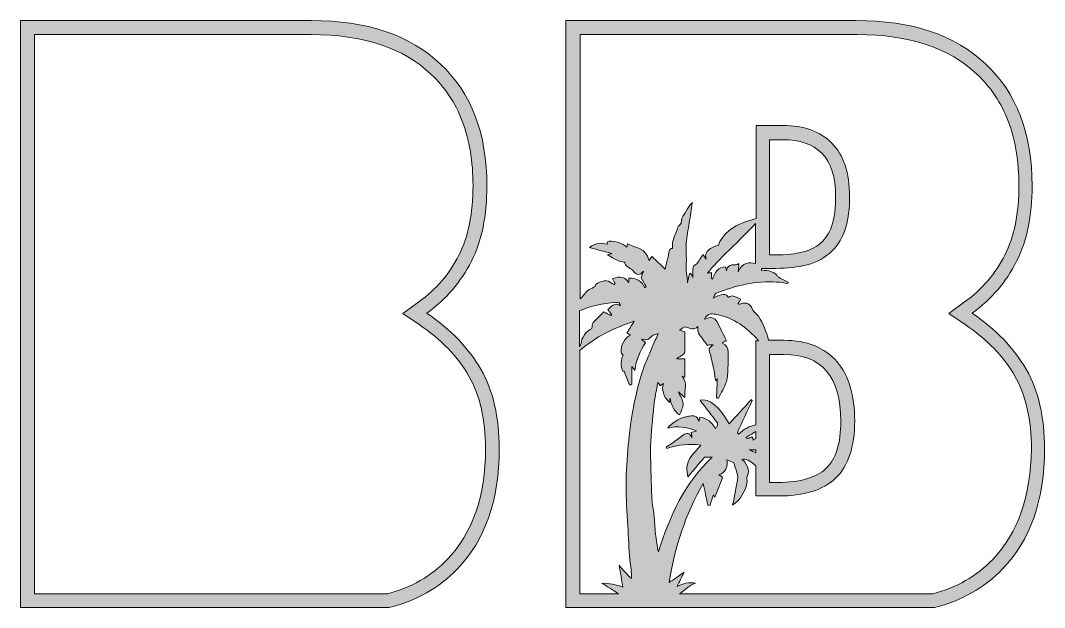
# Model space of a CAD drawing. Header units: millimetres. Extents: x 38 to 746, y 15 to 302.
# Drawn here: x 38.2 to 259.9, y 175.2 to 302.2 of the extents above; entities that cross this region are included whole.
import ezdxf

# ---------------------------------------------------------------- set-up
doc = ezdxf.new("R2010")
doc.units = ezdxf.units.MM
doc.header["$MEASUREMENT"] = 0
doc.layers.add('Layer 1', color=7, linetype='Continuous')

# ---------------------------------------------------------------- blocks, each defined once
blk = doc.blocks.new('block 12')
at = {"layer": 'Layer 1'}
h = blk.add_hatch(color=1, dxfattribs=at)
h.dxf.hatch_style = 2
edge = h.paths.add_edge_path()
edge.add_spline(control_points=[(255.94, 226.7), (253.29, 231.32), (249.38, 235.34), (244.26, 238.83), (248.43, 241.86), (251.64, 245.6), (253.89, 250.05), (256.15, 254.49), (257.25, 259.93), (257.25, 266.38), (257.25, 277.67), (253.89, 286.49), (247.19, 292.73), (240.56, 299.01), (231.25, 302.15), (219.18, 302.15), (219.18, 302.15), (156.28, 302.15), (156.28, 302.15), (156.28, 302.15), (156.28, 175.15), (156.28, 175.15), (156.28, 175.15), (236.11, 175.15), (236.11, 175.15), (241.9, 176.57), (246.84, 179.35), (250.86, 183.52), (256.89, 189.79), (259.93, 198.44), (259.93, 209.44), (259.93, 216.32), (258.62, 222.07), (255.94, 226.7)], knot_values=[0, 0, 0, 0, 1, 1, 1, 2, 2, 2, 3, 3, 3, 4, 4, 4, 5, 5, 5, 6, 6, 6, 7, 7, 7, 8, 8, 8, 9, 9, 9, 10, 10, 10, 11, 11, 11, 11], degree=3, periodic=1)
edge = h.paths.add_edge_path()
edge.add_spline(control_points=[(159.28, 239.32), (161.71, 240.49), (164.32, 240.95), (167.04, 241.12), (167.92, 241.16), (167.92, 241.16), (168.13, 240.42), (167.32, 241.05), (166.55, 240.81), (165.42, 239.61), (165.7, 239.22), (165.95, 238.83), (166.23, 238.44), (166.16, 238.41), (166.12, 238.34), (166.05, 238.3), (165.56, 238.58), (165.06, 238.87), (164.54, 239.15), (163.76, 238.34), (162.95, 237.6), (162.24, 236.78), (162, 236.5), (162.03, 235.97), (161.89, 235.44), (160.97, 235.34), (159.42, 233.08), (159.7, 232.48), (159.53, 232.13), (159.38, 231.85), (159.24, 231.53), (159.24, 231.53), (159.24, 239.32), (159.24, 239.32), (159.24, 239.32), (159.28, 239.32), (159.28, 239.32), (159.28, 239.32), (159.28, 239.32), (159.28, 239.32)], knot_values=[0, 0, 0, 0, 1, 1, 1, 2, 2, 2, 3, 3, 3, 4, 4, 4, 5, 5, 5, 6, 6, 6, 7, 7, 7, 8, 8, 8, 9, 9, 9, 10, 10, 10, 11, 11, 11, 12, 12, 12, 13, 13, 13, 13], degree=3, periodic=1)
edge = h.paths.add_edge_path()
edge.add_spline(control_points=[(159.28, 230.72), (162.77, 233.75), (166.72, 235.62), (171.1, 237.07), (170.5, 236.11), (170, 235.34), (169.51, 234.6), (169.79, 234.42), (170, 234.28), (170.32, 234.1), (169.02, 233.57), (168.13, 231.88), (168.27, 230.22), (168.27, 230.08), (168.59, 229.94), (168.73, 229.8), (168.17, 229.06), (168.13, 227.15), (168.66, 226.27), (168.7, 226.2), (168.87, 226.27), (168.91, 226.27), (169.3, 225.25), (169.69, 224.26), (170.07, 223.31), (170.25, 223.34), (170.43, 223.38), (170.6, 223.41), (170.6, 223.41), (170.6, 227.33), (170.6, 227.33), (170.71, 227.15), (170.89, 226.94), (171.24, 226.45), (171.49, 228.85), (172.51, 230.65), (173.53, 232.45), (173.18, 232.76), (172.9, 233.01), (172.65, 233.22), (173.57, 232.9), (174.27, 233.08), (174.94, 233.89), (175.22, 234.24), (175.86, 234.24), (176.32, 234.42), (175.86, 233.43), (175.44, 232.59), (175.08, 231.67), (174.27, 229.66), (173.32, 227.72), (172.68, 225.64), (171.87, 222.96), (171.24, 220.17), (170.71, 217.38), (170.29, 215.09), (170.04, 212.72), (169.83, 210.36), (169.58, 207.5), (169.37, 204.61), (169.33, 201.75), (169.33, 198.79), (169.54, 195.79), (169.72, 192.83), (169.86, 190.36), (169.93, 187.89), (170.18, 185.46), (170.32, 184.08), (170.57, 182.74), (170.53, 181.4), (169.58, 182.32), (168.66, 183.27), (167.85, 184.29), (168.13, 182.7), (168.38, 181.12), (168.66, 179.53), (167.25, 180.16), (165.66, 180.45), (164.11, 180.38), (165.35, 179.7), (166.55, 178.93), (167.68, 178.12), (167.68, 178.12), (159.31, 178.12), (159.31, 178.12), (159.31, 178.12), (159.31, 230.72), (159.31, 230.72), (159.31, 230.72), (159.28, 230.72), (159.28, 230.72)], knot_values=[0, 0, 0, 0, 1, 1, 1, 2, 2, 2, 3, 3, 3, 4, 4, 4, 5, 5, 5, 6, 6, 6, 7, 7, 7, 8, 8, 8, 9, 9, 9, 10, 10, 10, 11, 11, 11, 12, 12, 12, 13, 13, 13, 14, 14, 14, 15, 15, 15, 16, 16, 16, 17, 17, 17, 18, 18, 18, 19, 19, 19, 20, 20, 20, 21, 21, 21, 22, 22, 22, 23, 23, 23, 24, 24, 24, 25, 25, 25, 26, 26, 26, 27, 27, 27, 28, 28, 28, 29, 29, 29, 30, 30, 30, 30], degree=3, periodic=1)
edge = h.paths.add_edge_path()
edge.add_spline(control_points=[(178.75, 219.53), (178.79, 219.85), (178.82, 220.17), (178.86, 220.45), (179.18, 219), (179.6, 217.63), (180.94, 216.82), (181.22, 217.66), (181.72, 218.48), (181.68, 219.25), (181.65, 220.06), (181.08, 220.87), (180.69, 221.79), (181.15, 221.37), (181.54, 221.05), (182.03, 220.59), (181.93, 222.25), (182.74, 223.77), (181.47, 225.18), (181.79, 225.07), (181.96, 225.04), (182.07, 225), (182.07, 225), (182.07, 228.99), (182.07, 228.99), (182.07, 228.99), (180.34, 228.99), (180.34, 228.99), (180.73, 229.34), (181.15, 229.52), (181.54, 229.76), (181.75, 229.91), (182, 230.19), (182.03, 230.43), (182.07, 231.88), (182.07, 233.33), (182.07, 234.81), (181.79, 234.91), (181.47, 235.02), (180.94, 235.16), (181.47, 235.48), (181.89, 235.94), (182.17, 235.87), (183.13, 235.59), (184.04, 235.06), (184.89, 235.94), (184.93, 235.37), (184.82, 234.81), (185.03, 234.49), (185.6, 233.61), (186.27, 232.8), (186.94, 231.85), (187.04, 231.88), (187.22, 231.95), (187.43, 231.95), (187.64, 231.99), (187.82, 231.95), (188.17, 231.95), (187.15, 231.18), (187.22, 231.18), (187.54, 230.05), (187.89, 228.81), (188.14, 227.54), (188.42, 226.27), (188.56, 225.64), (188.63, 224.97), (188.74, 224.19), (188.98, 224.51), (189.16, 224.68), (189.12, 224.65), (189.05, 223.38), (188.98, 221.97), (188.91, 220.52), (189.05, 220.49), (189.19, 220.45), (189.34, 220.42), (189.94, 221.61), (190.61, 222.78), (191.06, 224.01), (191.42, 224.97), (191.31, 226.13), (191.38, 227.12), (191.49, 228.25), (191.49, 229.31), (191.45, 230.43), (191.42, 231.32), (191.06, 231.95), (190.29, 232.27), (190.25, 232.27), (190.29, 232.37), (190.25, 232.52), (190.46, 232.62), (190.68, 232.69), (191.1, 232.87), (190.36, 234.32), (189.69, 235.69), (188.98, 237.03), (188.6, 237.84), (187.92, 237.95), (187.18, 237.81), (186.94, 237.77), (186.69, 237.67), (186.34, 237.56), (187.04, 239.01), (188.07, 238.72), (189.16, 238.51), (192.65, 237.81), (195.54, 235.73), (198.01, 232.87), (198.01, 232.87), (197.41, 232.87), (197.41, 232.87), (197.41, 232.87), (197.41, 229.87), (197.41, 229.87), (197.41, 229.87), (197.41, 214.67), (197.41, 214.67), (196.04, 214.42), (194.8, 213.78), (193.67, 212.65), (193.6, 212.8), (193.5, 212.9), (193.43, 213.04), (194.49, 215.34), (195.58, 217.63), (196.64, 219.92), (196.57, 219.99), (196.53, 220.06), (196.46, 220.13), (194.84, 218.37), (193.25, 216.64), (191.63, 214.91), (189.69, 218.55), (187.25, 220.49), (185.38, 219.99), (186.62, 218.37), (187.85, 216.71), (189.12, 215.09), (189.12, 214.91), (189.12, 214.63), (189.05, 214.42), (188.98, 214.21), (188.77, 214.07), (188.63, 213.85), (188.07, 215.23), (186.76, 216.18), (185.28, 216.32), (185.24, 216.11), (185.21, 215.94), (185.1, 215.37), (184.68, 216.78), (183.9, 216.68), (183.13, 216.57), (182.84, 216.53), (182.53, 216.46), (182.25, 216.39), (180.9, 216.11), (178.89, 214.88), (178.36, 213.96), (180.45, 214.49), (182.42, 214.28), (184.57, 213.36), (184.08, 213.22), (183.76, 213.15), (183.44, 213.04), (183.48, 212.76), (183.52, 212.55), (183.59, 211.95), (183.02, 213.11), (182.39, 212.9), (181.79, 212.51), (181.36, 212.27), (181.01, 211.91), (180.62, 211.63), (179.78, 211.03), (178.89, 210.43), (178.01, 209.83), (178.05, 209.73), (178.12, 209.66), (178.15, 209.55), (180.59, 210.36), (183.06, 210.68), (185.53, 210.29), (184.68, 209.3), (183.8, 208.42), (183.13, 207.36), (182.35, 206.13), (182.42, 204.72), (182.7, 203.41), (183.94, 204.86), (185.1, 206.23), (186.3, 207.65), (186.3, 207.65), (188, 207.65), (188, 207.65), (182, 202.18), (178.82, 194.95), (176.35, 187.22), (176.07, 188.49), (175.86, 189.76), (175.72, 191.03), (175.58, 192.44), (175.51, 193.85), (175.37, 195.26), (175.26, 196.39), (175.01, 197.52), (174.94, 198.65), (174.84, 200.62), (174.8, 202.64), (174.73, 204.61), (174.7, 206.41), (174.59, 208.21), (174.66, 210.01), (174.8, 212.94), (175.05, 215.9), (175.37, 218.83), (175.54, 220.45), (175.9, 222.07), (176.21, 223.87), (176.46, 223.52), (176.6, 223.34), (176.71, 223.13), (176.92, 223.27), (177.13, 223.41), (177.45, 223.63), (176.95, 222.29), (177.41, 220.84), (178.75, 219.53)], knot_values=[0, 0, 0, 0, 1, 1, 1, 2, 2, 2, 3, 3, 3, 4, 4, 4, 5, 5, 5, 6, 6, 6, 7, 7, 7, 8, 8, 8, 9, 9, 9, 10, 10, 10, 11, 11, 11, 12, 12, 12, 13, 13, 13, 14, 14, 14, 15, 15, 15, 16, 16, 16, 17, 17, 17, 18, 18, 18, 19, 19, 19, 20, 20, 20, 21, 21, 21, 22, 22, 22, 23, 23, 23, 24, 24, 24, 25, 25, 25, 26, 26, 26, 27, 27, 27, 28, 28, 28, 29, 29, 29, 30, 30, 30, 31, 31, 31, 32, 32, 32, 33, 33, 33, 34, 34, 34, 35, 35, 35, 36, 36, 36, 37, 37, 37, 38, 38, 38, 39, 39, 39, 40, 40, 40, 41, 41, 41, 42, 42, 42, 43, 43, 43, 44, 44, 44, 45, 45, 45, 46, 46, 46, 47, 47, 47, 48, 48, 48, 49, 49, 49, 50, 50, 50, 51, 51, 51, 52, 52, 52, 53, 53, 53, 54, 54, 54, 55, 55, 55, 56, 56, 56, 57, 57, 57, 58, 58, 58, 59, 59, 59, 60, 60, 60, 61, 61, 61, 62, 62, 62, 63, 63, 63, 64, 64, 64, 65, 65, 65, 66, 66, 66, 67, 67, 67, 68, 68, 68, 69, 69, 69, 70, 70, 70, 71, 71, 71, 72, 72, 72, 73, 73, 73, 74, 74, 74, 75, 75, 75, 76, 76, 76, 76], degree=3, periodic=1)
edge = h.paths.add_edge_path()
edge.add_spline(control_points=[(191.06, 247.97), (190.96, 248.39), (190.92, 248.64), (190.89, 248.85), (189.27, 248.88), (188.56, 247.65), (188.03, 246.2), (187.96, 246.27), (187.89, 246.34), (187.78, 246.42), (187.82, 246.8), (187.85, 247.23), (187.85, 247.61), (187.64, 247.58), (187.47, 247.58), (186.97, 247.51), (188.88, 249.94), (194.42, 255.06), (197.38, 258.23), (197.38, 258.23), (197.38, 251.42), (197.38, 251.42), (197.38, 251.42), (197.38, 249.59), (197.38, 249.59), (196.04, 249.8), (194.49, 250.01), (193.64, 247.79), (193.67, 248.28), (193.71, 248.81), (193.78, 249.55), (192.83, 248.92), (191.45, 249.94), (191.06, 247.97)], knot_values=[0, 0, 0, 0, 1, 1, 1, 2, 2, 2, 3, 3, 3, 4, 4, 4, 5, 5, 5, 6, 6, 6, 7, 7, 7, 8, 8, 8, 9, 9, 9, 10, 10, 10, 11, 11, 11, 11], degree=3, periodic=1)
edge = h.paths.add_edge_path()
edge.add_spline(control_points=[(196.89, 211.38), (196.71, 212.9), (195.76, 211.14), (195.3, 211.95), (196, 212.37), (196.71, 212.8), (197.41, 213.22), (197.41, 213.22), (197.41, 211.74), (197.41, 211.74), (197.24, 211.67), (197.06, 211.53), (196.89, 211.38)], knot_values=[0, 0, 0, 0, 1, 1, 1, 2, 2, 2, 3, 3, 3, 4, 4, 4, 4], degree=3, periodic=1)
edge = h.paths.add_edge_path()
edge.add_spline(control_points=[(197.41, 209.27), (197.41, 209.27), (197.41, 208.6), (197.41, 208.6), (197.03, 208.81), (196.57, 209.02), (196, 209.3), (196.46, 209.3), (196.96, 209.3), (197.41, 209.27)], knot_values=[0, 0, 0, 0, 1, 1, 1, 2, 2, 2, 3, 3, 3, 3], degree=3, periodic=1)
edge = h.paths.add_edge_path()
edge.add_spline(control_points=[(248.71, 185.56), (245.22, 181.93), (240.84, 179.42), (235.76, 178.12), (235.76, 178.12), (180.9, 178.12), (180.9, 178.12), (182.03, 178.93), (183.09, 179.92), (184.36, 180.45), (183.02, 180.66), (181.57, 180.38), (180.38, 179.7), (180.87, 180.73), (181.4, 181.75), (181.89, 182.77), (180.8, 182.03), (179.74, 181.29), (178.65, 180.55), (179.92, 188.1), (182.1, 195.3), (186.05, 201.97), (186.41, 200.31), (186.73, 198.79), (187.04, 197.27), (187.22, 197.27), (187.36, 197.27), (187.54, 197.27), (187.78, 198.05), (188.03, 198.86), (188.24, 199.53), (188.24, 199.53), (188.38, 199.35), (188.59, 199.04), (189.16, 200.52), (189.69, 201.93), (190.25, 203.38), (189.94, 203.55), (189.69, 203.66), (189.41, 203.84), (190.64, 204.01), (191.66, 205.99), (191.13, 207.12), (191.73, 206.87), (192.33, 206.59), (192.69, 206.45), (193, 205.35), (193.29, 204.43), (193.57, 203.45), (193.22, 201.54), (192.83, 199.46), (192.41, 197.27), (194.2, 198.54), (195.16, 200.24), (195.58, 202.39), (195.69, 202.81), (195.19, 203.09), (195.62, 203.69), (196.25, 204.58), (195.33, 206.76), (194.38, 207.15), (195.12, 207.5), (196.25, 206.94), (197.41, 205.78), (197.41, 205.78), (197.41, 202.28), (197.41, 202.28), (197.41, 202.28), (197.41, 199.28), (197.41, 199.28), (197.41, 199.28), (200.41, 199.28), (200.41, 199.28), (200.41, 199.28), (202.25, 199.28), (202.25, 199.28), (207.89, 199.28), (211.95, 200.55), (214.7, 203.13), (217.45, 205.74), (218.83, 209.9), (218.83, 215.55), (218.83, 221.09), (217.56, 225.35), (215.02, 228.32), (212.37, 231.42), (208.49, 232.97), (203.48, 232.97), (203.48, 232.97), (200.41, 232.97), (200.41, 232.97), (200.41, 232.97), (200.17, 232.97), (200.17, 232.97), (199.74, 234.84), (199, 236.57), (198.01, 238.16), (197.7, 238.65), (197.03, 238.94), (196.81, 239.47), (196.14, 240.95), (195.58, 241.26), (194.2, 240.84), (194.03, 240.77), (193.85, 240.84), (193.5, 240.84), (193.78, 241.26), (193.99, 241.55), (194.2, 241.83), (192.69, 242.68), (192.3, 242.75), (191.42, 242.25), (191.17, 243.17), (189.94, 243.06), (188.21, 242.08), (188.35, 242.46), (188.52, 242.99), (188.81, 243.13), (193.08, 244.83), (197.45, 245.85), (202, 245.57), (202.78, 245.53), (203.59, 245.36), (204.36, 245.25), (204.4, 245.36), (204.4, 245.43), (204.43, 245.53), (203.69, 245.92), (202.95, 246.31), (202.11, 246.77), (202.04, 247.47), (199.85, 248.39), (198.76, 248), (198.68, 248.11), (198.65, 248.32), (198.65, 248.53), (198.65, 248.53), (200.45, 248.53), (200.45, 248.53), (200.45, 248.53), (201.68, 248.53), (201.68, 248.53), (204.36, 248.53), (206.62, 248.78), (208.53, 249.31), (210.68, 249.87), (212.48, 250.86), (213.89, 252.24), (215.3, 253.61), (216.32, 255.38), (216.92, 257.46), (217.45, 259.33), (217.73, 261.51), (217.73, 264.02), (217.73, 269.2), (216.43, 273.12), (213.89, 275.63), (211.35, 278.17), (207.79, 279.44), (203.34, 279.44), (203.34, 279.44), (200.48, 279.44), (200.48, 279.44), (200.48, 279.44), (197.48, 279.44), (197.48, 279.44), (197.48, 279.44), (197.48, 276.44), (197.48, 276.44), (197.48, 276.44), (197.48, 259.29), (197.48, 259.29), (195.16, 258.62), (190.96, 257.67), (189.34, 253.58), (188.74, 253.4), (188.21, 253.12), (187.64, 252.8), (186.8, 252.34), (186.37, 251.67), (186.65, 250.54), (186.48, 250.82), (186.3, 251.11), (185.98, 251.53), (185.53, 250.79), (185.1, 250.19), (184.68, 249.48), (183.44, 249.13), (183.94, 247.79), (183.8, 246.56), (183.59, 246.98), (183.48, 247.23), (183.34, 247.47), (183.23, 247.4), (183.16, 247.37), (183.06, 247.3), (182.92, 246.66), (182.77, 246.06), (182.63, 245.43), (182.63, 246.84), (182.21, 248.18), (182.35, 249.63), (182.49, 251.04), (182.25, 252.52), (182.35, 253.96), (182.46, 255.45), (182.81, 256.89), (183.02, 258.37), (183.23, 259.82), (183.48, 261.3), (183.69, 262.75), (183.09, 262.18), (182.7, 261.55), (182.35, 260.91), (181.96, 260.24), (181.33, 259.5), (181.36, 258.83), (181.4, 257.92), (180.66, 257.88), (180.48, 257.25), (180.27, 256.26), (179.74, 255.38), (179.46, 254.42), (179.32, 253.93), (179.42, 253.36), (179.42, 252.84), (178.36, 252.87), (178.68, 251.64), (178.44, 250.93), (178.15, 250.12), (178.01, 249.24), (177.8, 248.36), (176.81, 249.31), (175.9, 250.19), (174.94, 251.11), (174.7, 250.75), (174.52, 250.51), (174.31, 250.19), (173.71, 253.08), (171.34, 252.87), (169.62, 253.86), (169.58, 253.51), (169.58, 253.36), (169.54, 253.12), (168.8, 253.96), (166.12, 254.67), (165.31, 254.28), (165.24, 254.25), (165.31, 253.96), (165.31, 253.75), (164.08, 254.07), (162.84, 254.11), (161.43, 253.01), (163.3, 252.52), (164.89, 252.13), (166.26, 251.74), (166.19, 251.71), (165.84, 251.6), (165.31, 251.42), (166.23, 250.93), (166.93, 250.51), (167.71, 250.15), (168.17, 249.94), (169.02, 249.98), (169.09, 249.73), (169.37, 248.64), (170.39, 248.64), (170.89, 247.97), (171.59, 247.01), (172.33, 246.91), (173.14, 247.93), (172.93, 247.4), (172.76, 246.91), (172.61, 246.49), (173, 245.78), (173.32, 245.18), (173.67, 244.58), (173.6, 244.47), (173.5, 244.4), (173.43, 244.3), (172.72, 245.92), (171.45, 246.38), (169.97, 246.42), (169.93, 246.13), (169.93, 245.85), (169.9, 245.43), (169.23, 246.7), (168.1, 246.94), (166.41, 246.31), (166.62, 245.96), (166.79, 245.57), (167.01, 245.22), (166.93, 245.15), (166.9, 245.04), (166.83, 244.97), (166.51, 245.18), (166.16, 245.32), (165.88, 245.57), (165.17, 246.17), (162.91, 245.6), (162.63, 244.69), (162.63, 244.65), (162.67, 244.62), (162.67, 244.58), (162.21, 244.37), (161.75, 244.19), (161.33, 243.95), (160.51, 243.45), (160.13, 242.53), (159.42, 241.9), (159.42, 241.9), (159.42, 299.12), (159.42, 299.12), (159.42, 299.12), (219.36, 299.12), (219.36, 299.12), (230.58, 299.12), (239.29, 296.23), (245.29, 290.55), (245.29, 290.55), (245.29, 290.55), (245.29, 290.55), (245.29, 290.55), (245.29, 290.55), (245.29, 290.55), (248.28, 287.73), (250.58, 284.3), (252.06, 280.39), (253.61, 276.37), (254.39, 271.64), (254.39, 266.38), (254.39, 260.46), (253.36, 255.41), (251.35, 251.39), (249.34, 247.4), (246.42, 243.98), (242.64, 241.26), (242.64, 241.26), (239.18, 238.76), (239.18, 238.76), (239.18, 238.76), (242.75, 236.36), (242.75, 236.36), (247.47, 233.15), (251.11, 229.41), (253.51, 225.21), (255.87, 221.09), (257.1, 215.76), (257.1, 209.44), (256.93, 199.25), (254.18, 191.24), (248.71, 185.56)], knot_values=[0, 0, 0, 0, 1, 1, 1, 2, 2, 2, 3, 3, 3, 4, 4, 4, 5, 5, 5, 6, 6, 6, 7, 7, 7, 8, 8, 8, 9, 9, 9, 10, 10, 10, 11, 11, 11, 12, 12, 12, 13, 13, 13, 14, 14, 14, 15, 15, 15, 16, 16, 16, 17, 17, 17, 18, 18, 18, 19, 19, 19, 20, 20, 20, 21, 21, 21, 22, 22, 22, 23, 23, 23, 24, 24, 24, 25, 25, 25, 26, 26, 26, 27, 27, 27, 28, 28, 28, 29, 29, 29, 30, 30, 30, 31, 31, 31, 32, 32, 32, 33, 33, 33, 34, 34, 34, 35, 35, 35, 36, 36, 36, 37, 37, 37, 38, 38, 38, 39, 39, 39, 40, 40, 40, 41, 41, 41, 42, 42, 42, 43, 43, 43, 44, 44, 44, 45, 45, 45, 46, 46, 46, 47, 47, 47, 48, 48, 48, 49, 49, 49, 50, 50, 50, 51, 51, 51, 52, 52, 52, 53, 53, 53, 54, 54, 54, 55, 55, 55, 56, 56, 56, 57, 57, 57, 58, 58, 58, 59, 59, 59, 60, 60, 60, 61, 61, 61, 62, 62, 62, 63, 63, 63, 64, 64, 64, 65, 65, 65, 66, 66, 66, 67, 67, 67, 68, 68, 68, 69, 69, 69, 70, 70, 70, 71, 71, 71, 72, 72, 72, 73, 73, 73, 74, 74, 74, 75, 75, 75, 76, 76, 76, 77, 77, 77, 78, 78, 78, 79, 79, 79, 80, 80, 80, 81, 81, 81, 82, 82, 82, 83, 83, 83, 84, 84, 84, 85, 85, 85, 86, 86, 86, 87, 87, 87, 88, 88, 88, 89, 89, 89, 90, 90, 90, 91, 91, 91, 92, 92, 92, 93, 93, 93, 94, 94, 94, 95, 95, 95, 96, 96, 96, 97, 97, 97, 98, 98, 98, 99, 99, 99, 100, 100, 100, 101, 101, 101, 102, 102, 102, 103, 103, 103, 104, 104, 104, 105, 105, 105, 106, 106, 106, 107, 107, 107, 108, 108, 108, 109, 109, 109, 110, 110, 110, 111, 111, 111, 112, 112, 112, 113, 113, 113, 114, 114, 114, 115, 115, 115, 116, 116, 116, 117, 117, 117, 117], degree=3, periodic=1)
edge = h.paths.add_edge_path()
edge.add_spline(control_points=[(200.41, 202.21), (200.41, 202.21), (200.41, 229.91), (200.41, 229.91), (200.41, 229.91), (203.48, 229.91), (203.48, 229.91), (211.7, 229.91), (215.83, 225.11), (215.83, 215.48), (215.83, 210.68), (214.77, 207.26), (212.62, 205.25), (210.5, 203.24), (207.01, 202.21), (202.25, 202.21), (202.25, 202.21), (200.41, 202.21), (200.41, 202.21)], knot_values=[0, 0, 0, 0, 1, 1, 1, 2, 2, 2, 3, 3, 3, 4, 4, 4, 5, 5, 5, 6, 6, 6, 6], degree=3, periodic=1)
edge = h.paths.add_edge_path()
edge.add_spline(control_points=[(200.41, 251.42), (200.41, 251.42), (200.41, 276.37), (200.41, 276.37), (200.41, 276.37), (203.27, 276.37), (203.27, 276.37), (206.94, 276.37), (209.73, 275.38), (211.74, 273.44), (213.71, 271.46), (214.7, 268.32), (214.7, 263.95), (214.7, 261.73), (214.49, 259.79), (214.03, 258.2), (213.57, 256.61), (212.83, 255.31), (211.77, 254.28), (210.71, 253.26), (209.37, 252.55), (207.72, 252.1), (206.06, 251.64), (204.05, 251.42), (201.65, 251.42), (201.65, 251.42), (200.41, 251.42), (200.41, 251.42)], knot_values=[0, 0, 0, 0, 1, 1, 1, 2, 2, 2, 3, 3, 3, 4, 4, 4, 5, 5, 5, 6, 6, 6, 7, 7, 7, 8, 8, 8, 9, 9, 9, 9], degree=3, periodic=1)
at = {"layer": 'Layer 1', "lineweight": 0}
for points, knots in [([(255.94, 226.7), (253.29, 231.32), (249.38, 235.34), (244.26, 238.83), (248.43, 241.86), (251.64, 245.6), (253.89, 250.05), (256.15, 254.49), (257.25, 259.93), (257.25, 266.38), (257.25, 277.67), (253.89, 286.49), (247.19, 292.73), (240.56, 299.01), (231.25, 302.15), (219.18, 302.15), (219.18, 302.15), (156.28, 302.15), (156.28, 302.15), (156.28, 302.15), (156.28, 175.15), (156.28, 175.15), (156.28, 175.15), (236.11, 175.15), (236.11, 175.15), (241.9, 176.57), (246.84, 179.35), (250.86, 183.52), (256.89, 189.79), (259.93, 198.44), (259.93, 209.44), (259.93, 216.32), (258.62, 222.07), (255.94, 226.7)], [0, 0, 0, 0, 1, 1, 1, 2, 2, 2, 3, 3, 3, 4, 4, 4, 5, 5, 5, 6, 6, 6, 7, 7, 7, 8, 8, 8, 9, 9, 9, 10, 10, 10, 11, 11, 11, 11]), ([(248.71, 185.56), (245.22, 181.93), (240.84, 179.42), (235.76, 178.12), (235.76, 178.12), (180.9, 178.12), (180.9, 178.12), (182.03, 178.93), (183.09, 179.92), (184.36, 180.45), (183.02, 180.66), (181.57, 180.38), (180.38, 179.7), (180.87, 180.73), (181.4, 181.75), (181.89, 182.77), (180.8, 182.03), (179.74, 181.29), (178.65, 180.55), (179.92, 188.1), (182.1, 195.3), (186.05, 201.97), (186.41, 200.31), (186.73, 198.79), (187.04, 197.27), (187.22, 197.27), (187.36, 197.27), (187.54, 197.27), (187.78, 198.05), (188.03, 198.86), (188.24, 199.53), (188.24, 199.53), (188.38, 199.35), (188.59, 199.04), (189.16, 200.52), (189.69, 201.93), (190.25, 203.38), (189.94, 203.55), (189.69, 203.66), (189.41, 203.84), (190.64, 204.01), (191.66, 205.99), (191.13, 207.12), (191.73, 206.87), (192.33, 206.59), (192.69, 206.45), (193, 205.35), (193.29, 204.43), (193.57, 203.45), (193.22, 201.54), (192.83, 199.46), (192.41, 197.27), (194.2, 198.54), (195.16, 200.24), (195.58, 202.39), (195.69, 202.81), (195.19, 203.09), (195.62, 203.69), (196.25, 204.58), (195.33, 206.76), (194.38, 207.15), (195.12, 207.5), (196.25, 206.94), (197.41, 205.78), (197.41, 205.78), (197.41, 202.28), (197.41, 202.28), (197.41, 202.28), (197.41, 199.28), (197.41, 199.28), (197.41, 199.28), (200.41, 199.28), (200.41, 199.28), (200.41, 199.28), (202.25, 199.28), (202.25, 199.28), (207.89, 199.28), (211.95, 200.55), (214.7, 203.13), (217.45, 205.74), (218.83, 209.9), (218.83, 215.55), (218.83, 221.09), (217.56, 225.35), (215.02, 228.32), (212.37, 231.42), (208.49, 232.97), (203.48, 232.97), (203.48, 232.97), (200.41, 232.97), (200.41, 232.97), (200.41, 232.97), (200.17, 232.97), (200.17, 232.97), (199.74, 234.84), (199, 236.57), (198.01, 238.16), (197.7, 238.65), (197.03, 238.94), (196.81, 239.47), (196.14, 240.95), (195.58, 241.26), (194.2, 240.84), (194.03, 240.77), (193.85, 240.84), (193.5, 240.84), (193.78, 241.26), (193.99, 241.55), (194.2, 241.83), (192.69, 242.68), (192.3, 242.75), (191.42, 242.25), (191.17, 243.17), (189.94, 243.06), (188.21, 242.08), (188.35, 242.46), (188.52, 242.99), (188.81, 243.13), (193.08, 244.83), (197.45, 245.85), (202, 245.57), (202.78, 245.53), (203.59, 245.36), (204.36, 245.25), (204.4, 245.36), (204.4, 245.43), (204.43, 245.53), (203.69, 245.92), (202.95, 246.31), (202.11, 246.77), (202.04, 247.47), (199.85, 248.39), (198.76, 248), (198.68, 248.11), (198.65, 248.32), (198.65, 248.53), (198.65, 248.53), (200.45, 248.53), (200.45, 248.53), (200.45, 248.53), (201.68, 248.53), (201.68, 248.53), (204.36, 248.53), (206.62, 248.78), (208.53, 249.31), (210.68, 249.87), (212.48, 250.86), (213.89, 252.24), (215.3, 253.61), (216.32, 255.38), (216.92, 257.46), (217.45, 259.33), (217.73, 261.51), (217.73, 264.02), (217.73, 269.2), (216.43, 273.12), (213.89, 275.63), (211.35, 278.17), (207.79, 279.44), (203.34, 279.44), (203.34, 279.44), (200.48, 279.44), (200.48, 279.44), (200.48, 279.44), (197.48, 279.44), (197.48, 279.44), (197.48, 279.44), (197.48, 276.44), (197.48, 276.44), (197.48, 276.44), (197.48, 259.29), (197.48, 259.29), (195.16, 258.62), (190.96, 257.67), (189.34, 253.58), (188.74, 253.4), (188.21, 253.12), (187.64, 252.8), (186.8, 252.34), (186.37, 251.67), (186.65, 250.54), (186.48, 250.82), (186.3, 251.11), (185.98, 251.53), (185.53, 250.79), (185.1, 250.19), (184.68, 249.48), (183.44, 249.13), (183.94, 247.79), (183.8, 246.56), (183.59, 246.98), (183.48, 247.23), (183.34, 247.47), (183.23, 247.4), (183.16, 247.37), (183.06, 247.3), (182.92, 246.66), (182.77, 246.06), (182.63, 245.43), (182.63, 246.84), (182.21, 248.18), (182.35, 249.63), (182.49, 251.04), (182.25, 252.52), (182.35, 253.96), (182.46, 255.45), (182.81, 256.89), (183.02, 258.37), (183.23, 259.82), (183.48, 261.3), (183.69, 262.75), (183.09, 262.18), (182.7, 261.55), (182.35, 260.91), (181.96, 260.24), (181.33, 259.5), (181.36, 258.83), (181.4, 257.92), (180.66, 257.88), (180.48, 257.25), (180.27, 256.26), (179.74, 255.38), (179.46, 254.42), (179.32, 253.93), (179.42, 253.36), (179.42, 252.84), (178.36, 252.87), (178.68, 251.64), (178.44, 250.93), (178.15, 250.12), (178.01, 249.24), (177.8, 248.36), (176.81, 249.31), (175.9, 250.19), (174.94, 251.11), (174.7, 250.75), (174.52, 250.51), (174.31, 250.19), (173.71, 253.08), (171.34, 252.87), (169.62, 253.86), (169.58, 253.51), (169.58, 253.36), (169.54, 253.12), (168.8, 253.96), (166.12, 254.67), (165.31, 254.28), (165.24, 254.25), (165.31, 253.96), (165.31, 253.75), (164.08, 254.07), (162.84, 254.11), (161.43, 253.01), (163.3, 252.52), (164.89, 252.13), (166.26, 251.74), (166.19, 251.71), (165.84, 251.6), (165.31, 251.42), (166.23, 250.93), (166.93, 250.51), (167.71, 250.15), (168.17, 249.94), (169.02, 249.98), (169.09, 249.73), (169.37, 248.64), (170.39, 248.64), (170.89, 247.97), (171.59, 247.01), (172.33, 246.91), (173.14, 247.93), (172.93, 247.4), (172.76, 246.91), (172.61, 246.49), (173, 245.78), (173.32, 245.18), (173.67, 244.58), (173.6, 244.47), (173.5, 244.4), (173.43, 244.3), (172.72, 245.92), (171.45, 246.38), (169.97, 246.42), (169.93, 246.13), (169.93, 245.85), (169.9, 245.43), (169.23, 246.7), (168.1, 246.94), (166.41, 246.31), (166.62, 245.96), (166.79, 245.57), (167.01, 245.22), (166.93, 245.15), (166.9, 245.04), (166.83, 244.97), (166.51, 245.18), (166.16, 245.32), (165.88, 245.57), (165.17, 246.17), (162.91, 245.6), (162.63, 244.69), (162.63, 244.65), (162.67, 244.62), (162.67, 244.58), (162.21, 244.37), (161.75, 244.19), (161.33, 243.95), (160.51, 243.45), (160.13, 242.53), (159.42, 241.9), (159.42, 241.9), (159.42, 299.12), (159.42, 299.12), (159.42, 299.12), (219.36, 299.12), (219.36, 299.12), (230.58, 299.12), (239.29, 296.23), (245.29, 290.55), (245.29, 290.55), (245.29, 290.55), (245.29, 290.55), (245.29, 290.55), (245.29, 290.55), (245.29, 290.55), (248.28, 287.73), (250.58, 284.3), (252.06, 280.39), (253.61, 276.37), (254.39, 271.64), (254.39, 266.38), (254.39, 260.46), (253.36, 255.41), (251.35, 251.39), (249.34, 247.4), (246.42, 243.98), (242.64, 241.26), (242.64, 241.26), (239.18, 238.76), (239.18, 238.76), (239.18, 238.76), (242.75, 236.36), (242.75, 236.36), (247.47, 233.15), (251.11, 229.41), (253.51, 225.21), (255.87, 221.09), (257.1, 215.76), (257.1, 209.44), (256.93, 199.25), (254.18, 191.24), (248.71, 185.56)], [0, 0, 0, 0, 1, 1, 1, 2, 2, 2, 3, 3, 3, 4, 4, 4, 5, 5, 5, 6, 6, 6, 7, 7, 7, 8, 8, 8, 9, 9, 9, 10, 10, 10, 11, 11, 11, 12, 12, 12, 13, 13, 13, 14, 14, 14, 15, 15, 15, 16, 16, 16, 17, 17, 17, 18, 18, 18, 19, 19, 19, 20, 20, 20, 21, 21, 21, 22, 22, 22, 23, 23, 23, 24, 24, 24, 25, 25, 25, 26, 26, 26, 27, 27, 27, 28, 28, 28, 29, 29, 29, 30, 30, 30, 31, 31, 31, 32, 32, 32, 33, 33, 33, 34, 34, 34, 35, 35, 35, 36, 36, 36, 37, 37, 37, 38, 38, 38, 39, 39, 39, 40, 40, 40, 41, 41, 41, 42, 42, 42, 43, 43, 43, 44, 44, 44, 45, 45, 45, 46, 46, 46, 47, 47, 47, 48, 48, 48, 49, 49, 49, 50, 50, 50, 51, 51, 51, 52, 52, 52, 53, 53, 53, 54, 54, 54, 55, 55, 55, 56, 56, 56, 57, 57, 57, 58, 58, 58, 59, 59, 59, 60, 60, 60, 61, 61, 61, 62, 62, 62, 63, 63, 63, 64, 64, 64, 65, 65, 65, 66, 66, 66, 67, 67, 67, 68, 68, 68, 69, 69, 69, 70, 70, 70, 71, 71, 71, 72, 72, 72, 73, 73, 73, 74, 74, 74, 75, 75, 75, 76, 76, 76, 77, 77, 77, 78, 78, 78, 79, 79, 79, 80, 80, 80, 81, 81, 81, 82, 82, 82, 83, 83, 83, 84, 84, 84, 85, 85, 85, 86, 86, 86, 87, 87, 87, 88, 88, 88, 89, 89, 89, 90, 90, 90, 91, 91, 91, 92, 92, 92, 93, 93, 93, 94, 94, 94, 95, 95, 95, 96, 96, 96, 97, 97, 97, 98, 98, 98, 99, 99, 99, 100, 100, 100, 101, 101, 101, 102, 102, 102, 103, 103, 103, 104, 104, 104, 105, 105, 105, 106, 106, 106, 107, 107, 107, 108, 108, 108, 109, 109, 109, 110, 110, 110, 111, 111, 111, 112, 112, 112, 113, 113, 113, 114, 114, 114, 115, 115, 115, 116, 116, 116, 117, 117, 117, 117]), ([(200.41, 251.42), (200.41, 251.42), (200.41, 276.37), (200.41, 276.37), (200.41, 276.37), (203.27, 276.37), (203.27, 276.37), (206.94, 276.37), (209.73, 275.38), (211.74, 273.44), (213.71, 271.46), (214.7, 268.32), (214.7, 263.95), (214.7, 261.73), (214.49, 259.79), (214.03, 258.2), (213.57, 256.61), (212.83, 255.31), (211.77, 254.28), (210.71, 253.26), (209.37, 252.55), (207.72, 252.1), (206.06, 251.64), (204.05, 251.42), (201.65, 251.42), (201.65, 251.42), (200.41, 251.42), (200.41, 251.42)], [0, 0, 0, 0, 1, 1, 1, 2, 2, 2, 3, 3, 3, 4, 4, 4, 5, 5, 5, 6, 6, 6, 7, 7, 7, 8, 8, 8, 9, 9, 9, 9]), ([(191.06, 247.97), (190.96, 248.39), (190.92, 248.64), (190.89, 248.85), (189.27, 248.88), (188.56, 247.65), (188.03, 246.2), (187.96, 246.27), (187.89, 246.34), (187.78, 246.42), (187.82, 246.8), (187.85, 247.23), (187.85, 247.61), (187.64, 247.58), (187.47, 247.58), (186.97, 247.51), (188.88, 249.94), (194.42, 255.06), (197.38, 258.23), (197.38, 258.23), (197.38, 251.42), (197.38, 251.42), (197.38, 251.42), (197.38, 249.59), (197.38, 249.59), (196.04, 249.8), (194.49, 250.01), (193.64, 247.79), (193.67, 248.28), (193.71, 248.81), (193.78, 249.55), (192.83, 248.92), (191.45, 249.94), (191.06, 247.97)], [0, 0, 0, 0, 1, 1, 1, 2, 2, 2, 3, 3, 3, 4, 4, 4, 5, 5, 5, 6, 6, 6, 7, 7, 7, 8, 8, 8, 9, 9, 9, 10, 10, 10, 11, 11, 11, 11]), ([(159.28, 239.32), (161.71, 240.49), (164.32, 240.95), (167.04, 241.12), (167.92, 241.16), (167.92, 241.16), (168.13, 240.42), (167.32, 241.05), (166.55, 240.81), (165.42, 239.61), (165.7, 239.22), (165.95, 238.83), (166.23, 238.44), (166.16, 238.41), (166.12, 238.34), (166.05, 238.3), (165.56, 238.58), (165.06, 238.87), (164.54, 239.15), (163.76, 238.34), (162.95, 237.6), (162.24, 236.78), (162, 236.5), (162.03, 235.97), (161.89, 235.44), (160.97, 235.34), (159.42, 233.08), (159.7, 232.48), (159.53, 232.13), (159.38, 231.85), (159.24, 231.53), (159.24, 231.53), (159.24, 239.32), (159.24, 239.32), (159.24, 239.32), (159.28, 239.32), (159.28, 239.32), (159.28, 239.32), (159.28, 239.32), (159.28, 239.32)], [0, 0, 0, 0, 1, 1, 1, 2, 2, 2, 3, 3, 3, 4, 4, 4, 5, 5, 5, 6, 6, 6, 7, 7, 7, 8, 8, 8, 9, 9, 9, 10, 10, 10, 11, 11, 11, 12, 12, 12, 13, 13, 13, 13]), ([(178.75, 219.53), (178.79, 219.85), (178.82, 220.17), (178.86, 220.45), (179.18, 219), (179.6, 217.63), (180.94, 216.82), (181.22, 217.66), (181.72, 218.48), (181.68, 219.25), (181.65, 220.06), (181.08, 220.87), (180.69, 221.79), (181.15, 221.37), (181.54, 221.05), (182.03, 220.59), (181.93, 222.25), (182.74, 223.77), (181.47, 225.18), (181.79, 225.07), (181.96, 225.04), (182.07, 225), (182.07, 225), (182.07, 228.99), (182.07, 228.99), (182.07, 228.99), (180.34, 228.99), (180.34, 228.99), (180.73, 229.34), (181.15, 229.52), (181.54, 229.76), (181.75, 229.91), (182, 230.19), (182.03, 230.43), (182.07, 231.88), (182.07, 233.33), (182.07, 234.81), (181.79, 234.91), (181.47, 235.02), (180.94, 235.16), (181.47, 235.48), (181.89, 235.94), (182.17, 235.87), (183.13, 235.59), (184.04, 235.06), (184.89, 235.94), (184.93, 235.37), (184.82, 234.81), (185.03, 234.49), (185.6, 233.61), (186.27, 232.8), (186.94, 231.85), (187.04, 231.88), (187.22, 231.95), (187.43, 231.95), (187.64, 231.99), (187.82, 231.95), (188.17, 231.95), (187.15, 231.18), (187.22, 231.18), (187.54, 230.05), (187.89, 228.81), (188.14, 227.54), (188.42, 226.27), (188.56, 225.64), (188.63, 224.97), (188.74, 224.19), (188.98, 224.51), (189.16, 224.68), (189.12, 224.65), (189.05, 223.38), (188.98, 221.97), (188.91, 220.52), (189.05, 220.49), (189.19, 220.45), (189.34, 220.42), (189.94, 221.61), (190.61, 222.78), (191.06, 224.01), (191.42, 224.97), (191.31, 226.13), (191.38, 227.12), (191.49, 228.25), (191.49, 229.31), (191.45, 230.43), (191.42, 231.32), (191.06, 231.95), (190.29, 232.27), (190.25, 232.27), (190.29, 232.37), (190.25, 232.52), (190.46, 232.62), (190.68, 232.69), (191.1, 232.87), (190.36, 234.32), (189.69, 235.69), (188.98, 237.03), (188.6, 237.84), (187.92, 237.95), (187.18, 237.81), (186.94, 237.77), (186.69, 237.67), (186.34, 237.56), (187.04, 239.01), (188.07, 238.72), (189.16, 238.51), (192.65, 237.81), (195.54, 235.73), (198.01, 232.87), (198.01, 232.87), (197.41, 232.87), (197.41, 232.87), (197.41, 232.87), (197.41, 229.87), (197.41, 229.87), (197.41, 229.87), (197.41, 214.67), (197.41, 214.67), (196.04, 214.42), (194.8, 213.78), (193.67, 212.65), (193.6, 212.8), (193.5, 212.9), (193.43, 213.04), (194.49, 215.34), (195.58, 217.63), (196.64, 219.92), (196.57, 219.99), (196.53, 220.06), (196.46, 220.13), (194.84, 218.37), (193.25, 216.64), (191.63, 214.91), (189.69, 218.55), (187.25, 220.49), (185.38, 219.99), (186.62, 218.37), (187.85, 216.71), (189.12, 215.09), (189.12, 214.91), (189.12, 214.63), (189.05, 214.42), (188.98, 214.21), (188.77, 214.07), (188.63, 213.85), (188.07, 215.23), (186.76, 216.18), (185.28, 216.32), (185.24, 216.11), (185.21, 215.94), (185.1, 215.37), (184.68, 216.78), (183.9, 216.68), (183.13, 216.57), (182.84, 216.53), (182.53, 216.46), (182.25, 216.39), (180.9, 216.11), (178.89, 214.88), (178.36, 213.96), (180.45, 214.49), (182.42, 214.28), (184.57, 213.36), (184.08, 213.22), (183.76, 213.15), (183.44, 213.04), (183.48, 212.76), (183.52, 212.55), (183.59, 211.95), (183.02, 213.11), (182.39, 212.9), (181.79, 212.51), (181.36, 212.27), (181.01, 211.91), (180.62, 211.63), (179.78, 211.03), (178.89, 210.43), (178.01, 209.83), (178.05, 209.73), (178.12, 209.66), (178.15, 209.55), (180.59, 210.36), (183.06, 210.68), (185.53, 210.29), (184.68, 209.3), (183.8, 208.42), (183.13, 207.36), (182.35, 206.13), (182.42, 204.72), (182.7, 203.41), (183.94, 204.86), (185.1, 206.23), (186.3, 207.65), (186.3, 207.65), (188, 207.65), (188, 207.65), (182, 202.18), (178.82, 194.95), (176.35, 187.22), (176.07, 188.49), (175.86, 189.76), (175.72, 191.03), (175.58, 192.44), (175.51, 193.85), (175.37, 195.26), (175.26, 196.39), (175.01, 197.52), (174.94, 198.65), (174.84, 200.62), (174.8, 202.64), (174.73, 204.61), (174.7, 206.41), (174.59, 208.21), (174.66, 210.01), (174.8, 212.94), (175.05, 215.9), (175.37, 218.83), (175.54, 220.45), (175.9, 222.07), (176.21, 223.87), (176.46, 223.52), (176.6, 223.34), (176.71, 223.13), (176.92, 223.27), (177.13, 223.41), (177.45, 223.63), (176.95, 222.29), (177.41, 220.84), (178.75, 219.53)], [0, 0, 0, 0, 1, 1, 1, 2, 2, 2, 3, 3, 3, 4, 4, 4, 5, 5, 5, 6, 6, 6, 7, 7, 7, 8, 8, 8, 9, 9, 9, 10, 10, 10, 11, 11, 11, 12, 12, 12, 13, 13, 13, 14, 14, 14, 15, 15, 15, 16, 16, 16, 17, 17, 17, 18, 18, 18, 19, 19, 19, 20, 20, 20, 21, 21, 21, 22, 22, 22, 23, 23, 23, 24, 24, 24, 25, 25, 25, 26, 26, 26, 27, 27, 27, 28, 28, 28, 29, 29, 29, 30, 30, 30, 31, 31, 31, 32, 32, 32, 33, 33, 33, 34, 34, 34, 35, 35, 35, 36, 36, 36, 37, 37, 37, 38, 38, 38, 39, 39, 39, 40, 40, 40, 41, 41, 41, 42, 42, 42, 43, 43, 43, 44, 44, 44, 45, 45, 45, 46, 46, 46, 47, 47, 47, 48, 48, 48, 49, 49, 49, 50, 50, 50, 51, 51, 51, 52, 52, 52, 53, 53, 53, 54, 54, 54, 55, 55, 55, 56, 56, 56, 57, 57, 57, 58, 58, 58, 59, 59, 59, 60, 60, 60, 61, 61, 61, 62, 62, 62, 63, 63, 63, 64, 64, 64, 65, 65, 65, 66, 66, 66, 67, 67, 67, 68, 68, 68, 69, 69, 69, 70, 70, 70, 71, 71, 71, 72, 72, 72, 73, 73, 73, 74, 74, 74, 75, 75, 75, 76, 76, 76, 76]), ([(159.28, 230.72), (162.77, 233.75), (166.72, 235.62), (171.1, 237.07), (170.5, 236.11), (170, 235.34), (169.51, 234.6), (169.79, 234.42), (170, 234.28), (170.32, 234.1), (169.02, 233.57), (168.13, 231.88), (168.27, 230.22), (168.27, 230.08), (168.59, 229.94), (168.73, 229.8), (168.17, 229.06), (168.13, 227.15), (168.66, 226.27), (168.7, 226.2), (168.87, 226.27), (168.91, 226.27), (169.3, 225.25), (169.69, 224.26), (170.07, 223.31), (170.25, 223.34), (170.43, 223.38), (170.6, 223.41), (170.6, 223.41), (170.6, 227.33), (170.6, 227.33), (170.71, 227.15), (170.89, 226.94), (171.24, 226.45), (171.49, 228.85), (172.51, 230.65), (173.53, 232.45), (173.18, 232.76), (172.9, 233.01), (172.65, 233.22), (173.57, 232.9), (174.27, 233.08), (174.94, 233.89), (175.22, 234.24), (175.86, 234.24), (176.32, 234.42), (175.86, 233.43), (175.44, 232.59), (175.08, 231.67), (174.27, 229.66), (173.32, 227.72), (172.68, 225.64), (171.87, 222.96), (171.24, 220.17), (170.71, 217.38), (170.29, 215.09), (170.04, 212.72), (169.83, 210.36), (169.58, 207.5), (169.37, 204.61), (169.33, 201.75), (169.33, 198.79), (169.54, 195.79), (169.72, 192.83), (169.86, 190.36), (169.93, 187.89), (170.18, 185.46), (170.32, 184.08), (170.57, 182.74), (170.53, 181.4), (169.58, 182.32), (168.66, 183.27), (167.85, 184.29), (168.13, 182.7), (168.38, 181.12), (168.66, 179.53), (167.25, 180.16), (165.66, 180.45), (164.11, 180.38), (165.35, 179.7), (166.55, 178.93), (167.68, 178.12), (167.68, 178.12), (159.31, 178.12), (159.31, 178.12), (159.31, 178.12), (159.31, 230.72), (159.31, 230.72), (159.31, 230.72), (159.28, 230.72), (159.28, 230.72)], [0, 0, 0, 0, 1, 1, 1, 2, 2, 2, 3, 3, 3, 4, 4, 4, 5, 5, 5, 6, 6, 6, 7, 7, 7, 8, 8, 8, 9, 9, 9, 10, 10, 10, 11, 11, 11, 12, 12, 12, 13, 13, 13, 14, 14, 14, 15, 15, 15, 16, 16, 16, 17, 17, 17, 18, 18, 18, 19, 19, 19, 20, 20, 20, 21, 21, 21, 22, 22, 22, 23, 23, 23, 24, 24, 24, 25, 25, 25, 26, 26, 26, 27, 27, 27, 28, 28, 28, 29, 29, 29, 30, 30, 30, 30]), ([(200.41, 202.21), (200.41, 202.21), (200.41, 229.91), (200.41, 229.91), (200.41, 229.91), (203.48, 229.91), (203.48, 229.91), (211.7, 229.91), (215.83, 225.11), (215.83, 215.48), (215.83, 210.68), (214.77, 207.26), (212.62, 205.25), (210.5, 203.24), (207.01, 202.21), (202.25, 202.21), (202.25, 202.21), (200.41, 202.21), (200.41, 202.21)], [0, 0, 0, 0, 1, 1, 1, 2, 2, 2, 3, 3, 3, 4, 4, 4, 5, 5, 5, 6, 6, 6, 6]), ([(196.89, 211.38), (196.71, 212.9), (195.76, 211.14), (195.3, 211.95), (196, 212.37), (196.71, 212.8), (197.41, 213.22), (197.41, 213.22), (197.41, 211.74), (197.41, 211.74), (197.24, 211.67), (197.06, 211.53), (196.89, 211.38)], [0, 0, 0, 0, 1, 1, 1, 2, 2, 2, 3, 3, 3, 4, 4, 4, 4]), ([(197.41, 209.27), (197.41, 209.27), (197.41, 208.6), (197.41, 208.6), (197.03, 208.81), (196.57, 209.02), (196, 209.3), (196.46, 209.3), (196.96, 209.3), (197.41, 209.27)], [0, 0, 0, 0, 1, 1, 1, 2, 2, 2, 3, 3, 3, 3])]:
    blk.add_open_spline(points, degree=3, knots=knots, dxfattribs=at)
blk = doc.blocks.new('block 13')
at = {"layer": 'Layer 1'}
h = blk.add_hatch(color=2, dxfattribs=at)
h.dxf.hatch_style = 2
edge = h.paths.add_edge_path()
edge.add_spline(control_points=[(137.9, 226.7), (135.25, 231.32), (131.34, 235.34), (126.22, 238.83), (130.39, 241.86), (133.6, 245.6), (135.85, 250.05), (138.11, 254.49), (139.21, 259.93), (139.21, 266.38), (139.21, 277.67), (135.85, 286.49), (129.15, 292.73), (122.52, 299.01), (113.21, 302.15), (101.14, 302.15), (101.14, 302.15), (38.24, 302.15), (38.24, 302.15), (38.24, 302.15), (38.24, 175.15), (38.24, 175.15), (38.24, 175.15), (118.07, 175.15), (118.07, 175.15), (123.86, 176.57), (128.8, 179.35), (132.82, 183.52), (138.85, 189.79), (141.89, 198.44), (141.89, 209.44), (141.89, 216.32), (140.55, 222.07), (137.9, 226.7)], knot_values=[0, 0, 0, 0, 1, 1, 1, 2, 2, 2, 3, 3, 3, 4, 4, 4, 5, 5, 5, 6, 6, 6, 7, 7, 7, 8, 8, 8, 9, 9, 9, 10, 10, 10, 11, 11, 11, 11], degree=3, periodic=1)
edge = h.paths.add_edge_path()
edge.add_spline(control_points=[(130.63, 185.56), (127.14, 181.93), (122.77, 179.42), (117.69, 178.12), (117.69, 178.12), (41.24, 178.12), (41.24, 178.12), (41.24, 178.12), (41.24, 299.12), (41.24, 299.12), (41.24, 299.12), (101.18, 299.12), (101.18, 299.12), (112.39, 299.12), (121.11, 296.23), (127.11, 290.55), (127.11, 290.55), (127.11, 290.55), (127.11, 290.55), (127.11, 290.55), (127.11, 290.55), (127.11, 290.55), (130.1, 287.73), (132.4, 284.3), (133.88, 280.39), (135.43, 276.37), (136.21, 271.64), (136.21, 266.38), (136.21, 260.46), (135.18, 255.41), (133.17, 251.39), (131.16, 247.4), (128.23, 243.98), (124.46, 241.26), (124.46, 241.26), (121, 238.76), (121, 238.76), (121, 238.76), (124.57, 236.36), (124.57, 236.36), (129.29, 233.15), (132.93, 229.41), (135.33, 225.21), (137.69, 221.09), (138.92, 215.76), (138.92, 209.44), (138.89, 199.25), (136.1, 191.24), (130.63, 185.56)], knot_values=[0, 0, 0, 0, 1, 1, 1, 2, 2, 2, 3, 3, 3, 4, 4, 4, 5, 5, 5, 6, 6, 6, 7, 7, 7, 8, 8, 8, 9, 9, 9, 10, 10, 10, 11, 11, 11, 12, 12, 12, 13, 13, 13, 14, 14, 14, 15, 15, 15, 16, 16, 16, 16], degree=3, periodic=1)
at = {"layer": 'Layer 1', "lineweight": 0}
for points, knots in [([(137.9, 226.7), (135.25, 231.32), (131.34, 235.34), (126.22, 238.83), (130.39, 241.86), (133.6, 245.6), (135.85, 250.05), (138.11, 254.49), (139.21, 259.93), (139.21, 266.38), (139.21, 277.67), (135.85, 286.49), (129.15, 292.73), (122.52, 299.01), (113.21, 302.15), (101.14, 302.15), (101.14, 302.15), (38.24, 302.15), (38.24, 302.15), (38.24, 302.15), (38.24, 175.15), (38.24, 175.15), (38.24, 175.15), (118.07, 175.15), (118.07, 175.15), (123.86, 176.57), (128.8, 179.35), (132.82, 183.52), (138.85, 189.79), (141.89, 198.44), (141.89, 209.44), (141.89, 216.32), (140.55, 222.07), (137.9, 226.7)], [0, 0, 0, 0, 1, 1, 1, 2, 2, 2, 3, 3, 3, 4, 4, 4, 5, 5, 5, 6, 6, 6, 7, 7, 7, 8, 8, 8, 9, 9, 9, 10, 10, 10, 11, 11, 11, 11]), ([(130.63, 185.56), (127.14, 181.93), (122.77, 179.42), (117.69, 178.12), (117.69, 178.12), (41.24, 178.12), (41.24, 178.12), (41.24, 178.12), (41.24, 299.12), (41.24, 299.12), (41.24, 299.12), (101.18, 299.12), (101.18, 299.12), (112.39, 299.12), (121.11, 296.23), (127.11, 290.55), (127.11, 290.55), (127.11, 290.55), (127.11, 290.55), (127.11, 290.55), (127.11, 290.55), (127.11, 290.55), (130.1, 287.73), (132.4, 284.3), (133.88, 280.39), (135.43, 276.37), (136.21, 271.64), (136.21, 266.38), (136.21, 260.46), (135.18, 255.41), (133.17, 251.39), (131.16, 247.4), (128.23, 243.98), (124.46, 241.26), (124.46, 241.26), (121, 238.76), (121, 238.76), (121, 238.76), (124.57, 236.36), (124.57, 236.36), (129.29, 233.15), (132.93, 229.41), (135.33, 225.21), (137.69, 221.09), (138.92, 215.76), (138.92, 209.44), (138.89, 199.25), (136.1, 191.24), (130.63, 185.56)], [0, 0, 0, 0, 1, 1, 1, 2, 2, 2, 3, 3, 3, 4, 4, 4, 5, 5, 5, 6, 6, 6, 7, 7, 7, 8, 8, 8, 9, 9, 9, 10, 10, 10, 11, 11, 11, 12, 12, 12, 13, 13, 13, 14, 14, 14, 15, 15, 15, 16, 16, 16, 16])]:
    blk.add_open_spline(points, degree=3, knots=knots, dxfattribs=at)

msp = doc.modelspace()

# ---------------------------------------------------------------- block references
at = {"layer": 'Layer 1'}
for name in ['block 13', 'block 12']:
    msp.add_blockref(name, (0, 0), dxfattribs=at)

doc.saveas('drawing.dxf')
